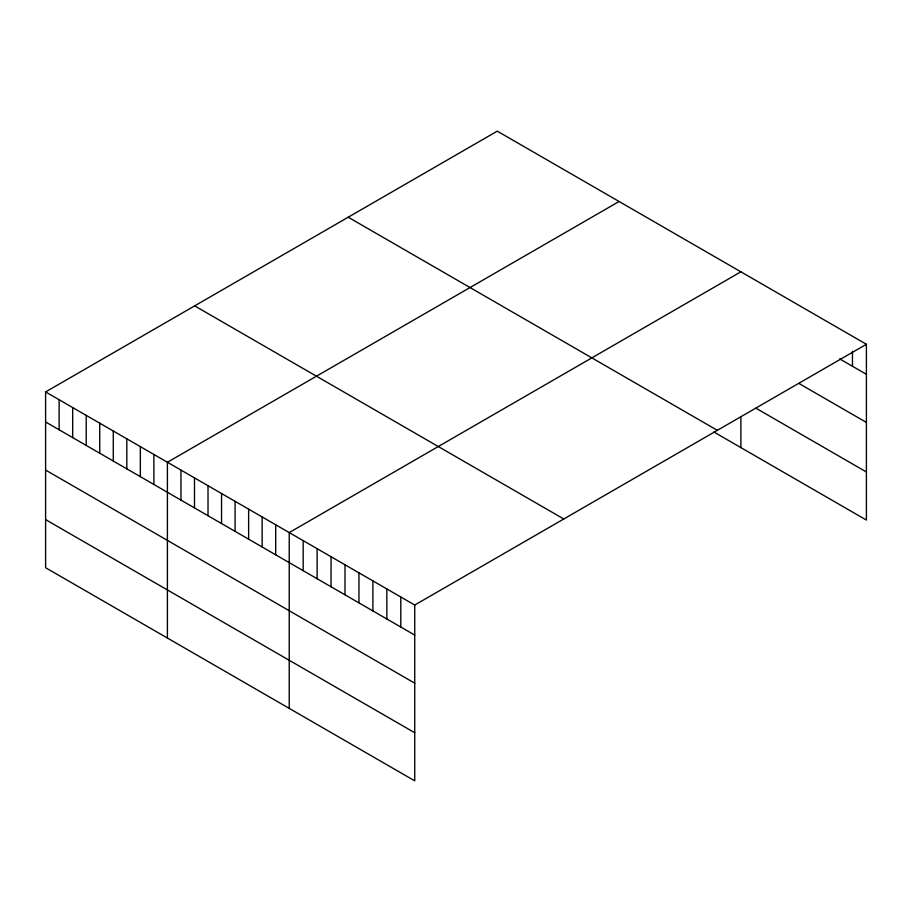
<?xml version="1.0" encoding="UTF-8"?>
<svg xmlns="http://www.w3.org/2000/svg" width="912" height="912" viewBox="0 0 912 912"><rect width="100%" height="100%" fill="white"/><g stroke="black" fill="none" stroke-linecap="round" stroke-linejoin="round"><path stroke-width="1.37" d="M45.6 391.932L414.732 605.044L414.732 780.843L45.6 567.72L45.6 391.932L497.268 131.157L866.4 344.28L866.4 520.068L713.822 431.98M619.077 201.495L167.409 462.259L167.409 638.047M740.897 271.822L289.229 532.585L289.229 708.385M414.732 605.044L866.4 344.28M839.667 358.883L866.4 374.308M799.003 383.496L866.4 422.416M756.002 408.234L866.4 471.971M348.213 217.216L717.345 430.327M194.655 305.873L563.787 518.996M45.6 421.96L414.732 635.083M45.6 470.068L414.732 683.179M45.6 519.623L414.732 732.735M852.458 351.245L852.458 366.259M740.897 416.875L740.897 447.61M400.79 596.995L400.79 627.034M386.836 588.947L386.836 618.974M372.894 580.887L372.894 610.926M358.952 572.839L358.952 602.878M345.01 564.79L345.01 594.829M331.056 556.742L331.056 586.769M317.114 548.693L317.114 578.721M303.172 540.634L303.172 570.673M275.686 524.776L275.686 554.804M262.154 516.956L262.154 546.995M248.623 509.147L248.623 539.174M235.091 501.326L235.091 531.365M221.548 493.517L221.548 523.545M208.016 485.697L208.016 515.736M194.484 477.888L194.484 507.927M180.952 470.068L180.952 500.107M153.877 454.438L153.877 484.477M140.345 446.629L140.345 476.668M126.814 438.82L126.814 468.848M113.27 431L113.27 461.039M99.739 423.191L99.739 453.218M86.207 415.37L86.207 445.409M72.675 407.561L72.675 437.589M59.132 399.741L59.132 429.78"/></g></svg>
